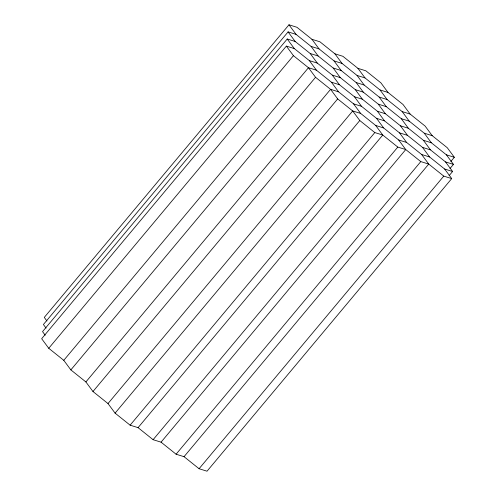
<?xml version="1.0" encoding="UTF-8"?>
<svg xmlns="http://www.w3.org/2000/svg" width="496" height="496" viewBox="0 0 496 496"><rect width="100%" height="100%" fill="white"/><g stroke="black" fill="none" stroke-linecap="round" stroke-linejoin="round"><path stroke-width="0.74" d="M451.72 178.591L443.765 176.117L428.736 164.077L420.782 161.603L405.747 149.556L397.798 147.089L382.763 135.042L375.683 125.469L360.648 113.423L353.567 103.85L338.539 91.81L331.458 82.237L316.423 70.19L309.343 60.617L294.308 48.577L286.359 46.103L41.664 338.712L48.744 348.285L63.779 360.325L70.86 369.898L85.895 381.945L92.975 391.518L108.004 403.564L115.084 413.137L130.119 425.177L138.068 427.651L153.103 439.698L161.057 442.165L176.086 454.212L184.041 456.686L199.076 468.726L207.024 471.2L451.72 178.591L444.639 169.018L429.604 156.972L422.524 147.399L407.495 135.358L400.415 125.786L385.38 113.739L378.299 104.166L363.264 92.126L356.184 82.553L341.155 70.506L334.075 60.934L319.04 48.887L311.959 39.314L296.924 27.274L288.976 24.8L44.28 317.409L46.934 320.999M184.041 456.686L428.736 164.077L421.656 154.504L406.621 142.457L399.54 132.885L384.505 120.838L377.425 111.265L362.396 99.225L355.316 89.652L340.281 77.605L333.2 68.033L318.165 55.992L311.085 46.419L296.056 34.373L288.102 31.899L43.406 324.508L46.066 328.098M161.057 442.165L405.747 149.556L398.666 139.984L383.637 127.943L376.557 118.37L361.522 106.324L354.442 96.751L339.407 84.704L332.326 75.138L317.297 63.091L310.217 53.518L295.182 41.472L287.227 39.004L42.538 331.613L45.192 335.203M48.744 348.285L293.44 55.676L286.359 46.103M63.779 360.325L308.469 67.716L316.423 70.19M70.86 369.898L315.549 77.289L308.469 67.716L293.44 55.676M85.895 381.945L330.584 89.336L338.539 91.81M92.975 391.518L337.664 98.909L330.584 89.336L315.549 77.289M108.004 403.564L352.699 110.955L360.648 113.423M115.084 413.137L359.78 120.528L352.699 110.955L337.664 98.909M130.119 425.177L374.809 132.568L382.763 135.042L138.068 427.651M153.103 439.698L397.798 147.089M176.086 454.212L420.782 161.603M450.858 161.442L454.336 157.288L447.256 147.715L432.221 135.675L425.14 126.102L410.105 114.055L403.025 104.482L387.996 92.436L380.916 82.863L365.881 70.823L357.932 68.349L342.897 56.302L334.943 53.835L319.914 41.788L311.959 39.314M449.99 168.547L453.462 164.387L446.381 154.814L431.353 142.774L424.266 133.201L409.237 121.154L402.157 111.581L387.122 99.541L380.041 89.968L365.013 77.922L357.932 68.349M199.076 468.726L443.765 176.117M449.116 175.646L452.594 171.492L445.513 161.919L430.478 149.873L423.398 140.3L408.363 128.259L401.283 118.687L386.254 106.64L379.173 97.067L364.138 85.021L357.058 75.448L342.023 63.407L334.943 53.835M311.085 46.419L319.04 48.887M310.217 53.518L318.165 55.992M334.075 60.934L342.023 63.407M309.343 60.617L317.297 63.091M333.2 68.033L341.155 70.506M357.058 75.448L365.013 77.922M332.326 75.138L340.281 77.605M356.184 82.553L364.138 85.021M380.041 89.968L387.996 92.436M331.458 82.237L339.407 84.704M355.316 89.652L363.264 92.126M379.173 97.067L387.122 99.541M354.442 96.751L362.396 99.225M378.299 104.166L386.254 106.64M402.157 111.581L410.105 114.055M353.567 103.85L361.522 106.324M377.425 111.265L385.38 113.739M401.283 118.687L409.237 121.154M376.557 118.37L384.505 120.838M400.415 125.786L408.363 128.259M424.266 133.201L432.221 135.675M375.683 125.469L383.637 127.943M399.54 132.885L407.495 135.358M423.398 140.3L431.353 142.774M398.666 139.984L406.621 142.457M422.524 147.399L430.478 149.873M446.381 154.814L454.336 157.288M421.656 154.504L429.604 156.972M445.513 161.919L453.462 164.387M444.639 169.018L452.594 171.492M359.78 120.528L374.809 132.568M288.976 24.8L296.056 34.373M288.102 31.899L295.182 41.472M287.227 39.004L294.308 48.577"/></g></svg>
